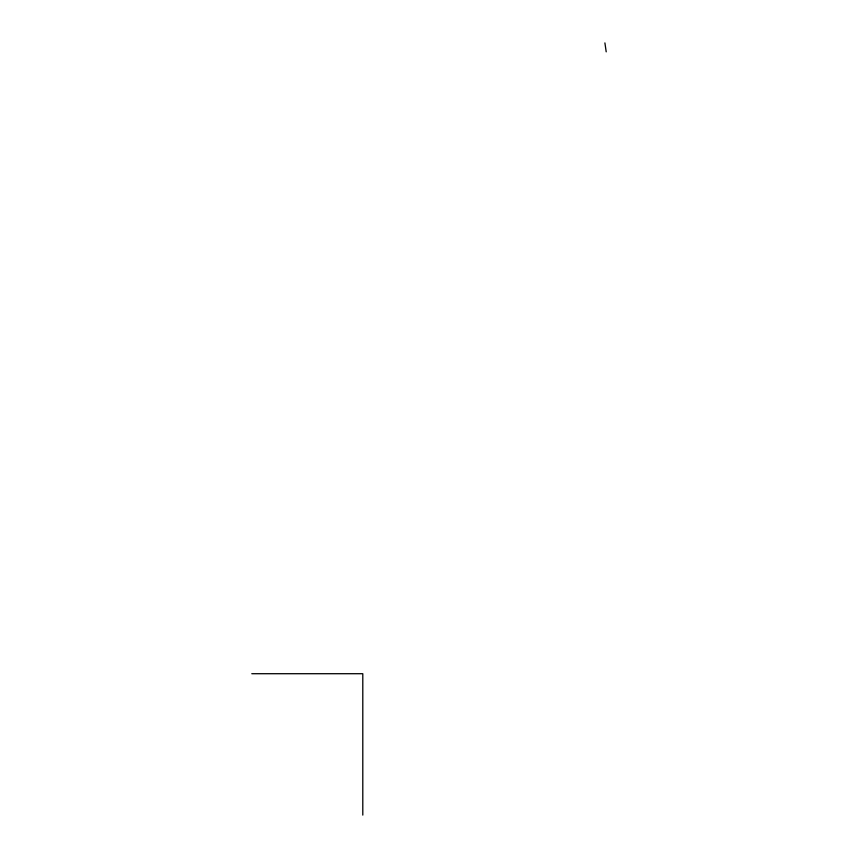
<?xml version="1.0" encoding="UTF-8"?>
<svg xmlns="http://www.w3.org/2000/svg" width="858" height="858" viewBox="0 0 858 858"><rect width="100%" height="100%" fill="white"/><g stroke="black" fill="none" stroke-linecap="round" stroke-linejoin="round"><path stroke-width="1.29" d="M251.791 673.712L362.795 673.712L362.795 815.1M604.901 42.9L606.209 51.845"/></g></svg>
